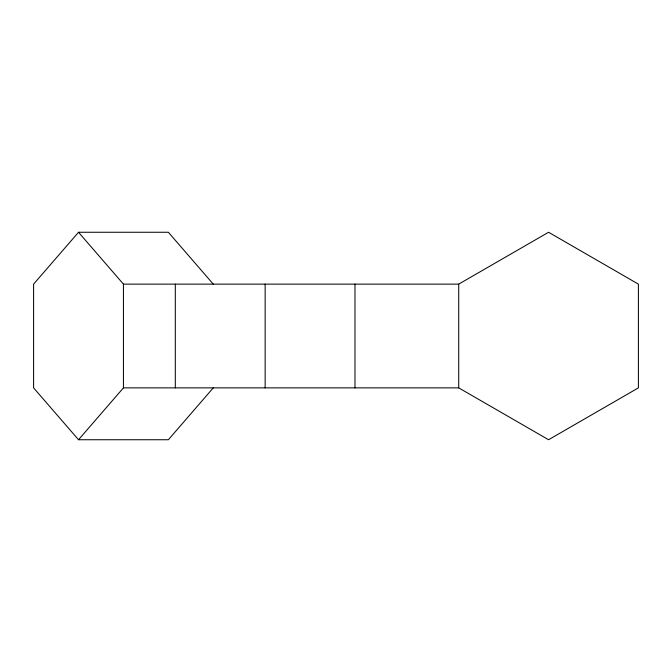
<?xml version="1.0" encoding="UTF-8"?>
<svg xmlns="http://www.w3.org/2000/svg" width="672" height="672" viewBox="0 0 672 672"><rect width="100%" height="100%" fill="white"/><g stroke="black" fill="none" stroke-linecap="round" stroke-linejoin="round"><path stroke-width="1.01" d="M213.276 284.13L168.361 232.26L78.523 232.26L33.6 284.13L33.6 387.87L78.523 439.74L168.361 439.74L213.276 387.87M78.523 439.74L123.438 387.87L123.438 284.13L78.523 232.26M123.438 284.13L458.724 284.13L548.562 232.26L638.4 284.13L638.4 387.87L548.562 439.74L458.724 387.87L123.438 387.87M458.724 284.13L458.724 387.87M354.984 284.13L354.984 387.87M265.146 284.13L265.146 387.87M175.308 284.13L175.308 387.87"/></g></svg>
